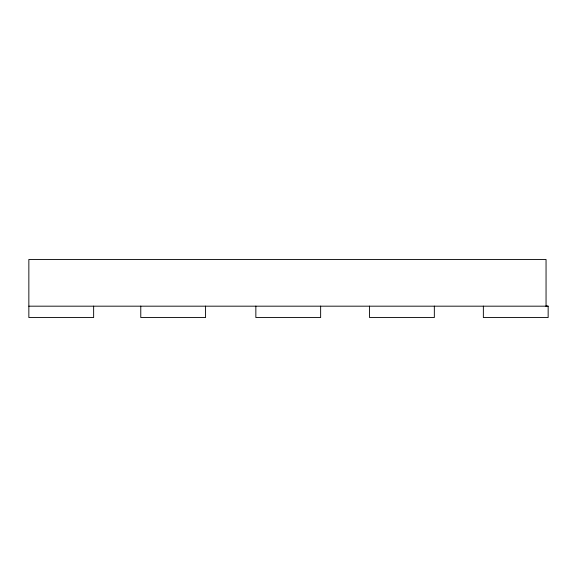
<?xml version="1.0" encoding="UTF-8"?>
<svg xmlns="http://www.w3.org/2000/svg" width="577" height="577" viewBox="0 0 577 577"><rect width="100%" height="100%" fill="white"/><g stroke="black" fill="none" stroke-linecap="round" stroke-linejoin="round"><path stroke-width="0.87" d="M28.85 306.178L548.15 306.178L548.15 317.545L483.36 317.545L483.36 306.12M546.051 306.084L548.15 306.178M546.051 306.178L546.051 259.455L28.85 259.455L28.85 317.545L93.64 317.545L93.64 306.12M434.337 306.12L434.337 317.545L369.547 317.545L369.547 306.12M320.639 306.12L320.639 317.545L255.849 317.545L255.849 306.12M205.571 306.12L205.571 317.545L140.774 317.545L140.774 306.12"/></g></svg>
